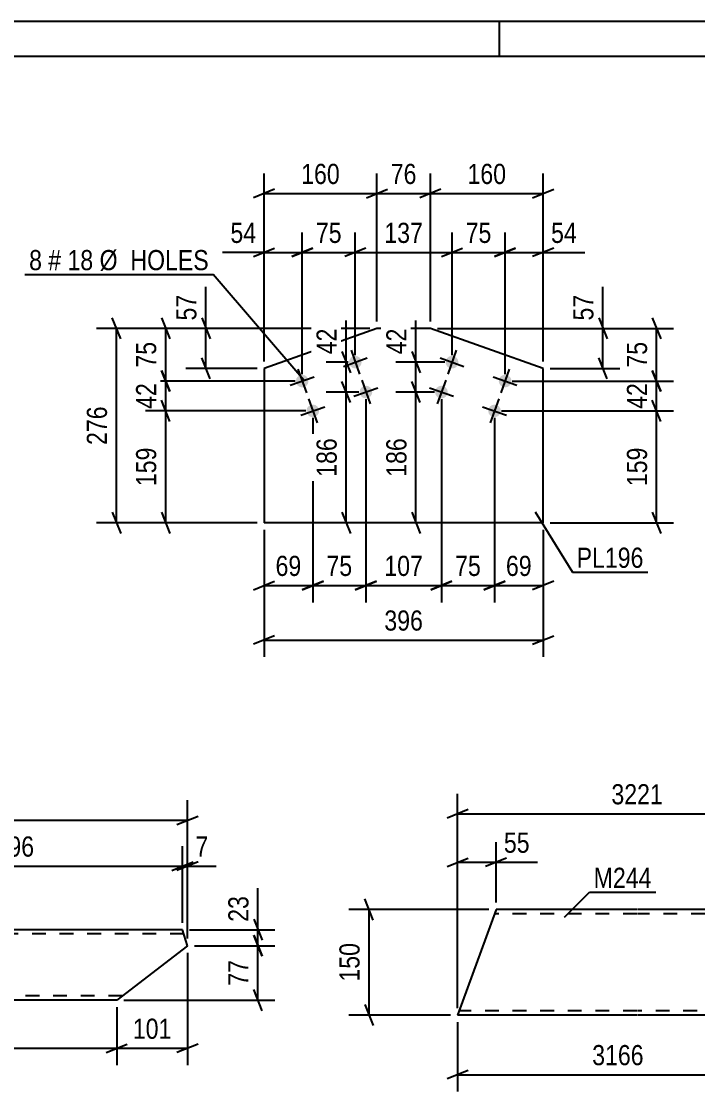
# Model space of a CAD drawing. Header units: millimetres. Extents: x 0 to 420, y 0 to 297.
# Drawn here: x 142.1 to 238.1, y 145 to 297 of the extents above; entities that cross this region are included whole.
import ezdxf

# ---------------------------------------------------------------- set-up
doc = ezdxf.new("R2010")
doc.units = ezdxf.units.MM
doc.linetypes.add('DXK_LINE_DOT2', pattern=[3.9198, 1.9599, -1.9599])
doc.styles.add('Arial Narrow', font='ARIALN.TTF', dxfattribs={"height": 0.2})

# ---------------------------------------------------------------- blocks, each defined once
blk = doc.blocks.new('Unknown-318897279-1115')
at = {"color": 5, "linetype": 'Continuous'}
for p, q in [((420, 297), (0, 297)), ((210, 292), (210, 297)), ((415, 292), (5, 292))]:
    blk.add_line(p, q, dxfattribs=at)
blk = doc.blocks.new('Part-318897279-14145 - 14144')
at = {"color": 2, "linetype": 'Continuous'}
for p, q in [((115.55, 167.96), (114, 166.76)), ((135.55, 167.96), (115.55, 167.96)), ((164.99, 167.96), (135.65, 167.96)), ((165.71, 165.7), (164.99, 167.96)), ((114, 166.76), (105.5, 160.22)), ((165.71, 165.7), (155.65, 157.96)), ((105.5, 160.22), (105.84, 159.16)), ((106.11, 158.32), (105.84, 159.16)), ((106.19, 158.06), (106.11, 158.32)), ((106.22, 157.96), (106.19, 158.06)), ((135.55, 157.96), (106.22, 157.96)), ((155.65, 157.96), (135.65, 157.96))]:
    blk.add_line(p, q, dxfattribs=at)
at = {"color": 7, "linetype": 'DXK_LINE_DOT2'}
for p, q in [((115.55, 167.96), (114.59, 167.22)), ((135.55, 167.36), (114.78, 167.36)), ((165.18, 167.36), (135.65, 167.36)), ((105.99, 158.7), (105.84, 159.16)), ((106.11, 158.32), (106.02, 158.61)), ((135.55, 158.56), (106.03, 158.56)), ((156.43, 158.56), (135.65, 158.56))]:
    blk.add_line(p, q, dxfattribs=at)
blk = doc.blocks.new('Part-318897279-14161 - 14160')
at = {"color": 2, "linetype": 'Continuous'}
for p, q in [((209.52, 170.84), (204.06, 155.84)), ((229.52, 170.84), (209.52, 170.84)), ((255.08, 170.84), (229.62, 170.84)), ((255.04, 170.75), (254.64, 169.64)), ((255.08, 170.84), (255.04, 170.75)), ((249.62, 155.84), (254.64, 169.64)), ((229.52, 155.84), (204.06, 155.84)), ((249.62, 155.84), (229.62, 155.84))]:
    blk.add_line(p, q, dxfattribs=at)
at = {"color": 7, "linetype": 'DXK_LINE_DOT2'}
for p, q in [((254.64, 169.64), (254.95, 170.49)), ((229.52, 170.24), (209.3, 170.24)), ((254.86, 170.24), (229.62, 170.24)), ((229.52, 156.44), (204.28, 156.44)), ((249.84, 156.44), (229.62, 156.44)), ((249.65, 155.93), (249.62, 155.84))]:
    blk.add_line(p, q, dxfattribs=at)
blk = doc.blocks.new('Part-318897279-10962 - 10961')
at = {"color": 2, "linetype": 'Continuous'}
for p, q in [((192.61, 253.39), (176.58, 247.71)), ((200.2, 253.39), (192.61, 253.39)), ((216.22, 247.71), (200.2, 253.39)), ((176.58, 247.71), (176.58, 225.76)), ((216.22, 225.76), (216.22, 247.71)), ((216.22, 225.76), (176.58, 225.76))]:
    blk.add_line(p, q, dxfattribs=at)
blk = doc.blocks.new('Bolt-318897279-10963 - 10961')
at = {"linetype": 'Continuous'}
for points in [[(204.12, 248.29, -1), (202.42, 248.89, -1)], [(211.66, 245.61, -1), (209.96, 246.21, -1)], [(202.61, 244.04, -1), (200.92, 244.65, -1)], [(210.15, 241.37, -1), (208.46, 241.97, -1)]]:
    blk.add_hatch(color=1, dxfattribs=at).paths.add_polyline_path(points)
at = {"color": 1, "linetype": 'Continuous'}
for p, q in [((203.87, 250.28), (202.67, 246.89)), ((201.57, 249.19), (204.97, 247.98)), ((209.11, 246.51), (212.5, 245.31)), ((211.41, 247.61), (210.21, 244.22)), ((200.07, 244.95), (203.46, 243.74)), ((202.37, 246.04), (201.16, 242.65)), ((209.91, 243.37), (208.7, 239.97)), ((207.61, 242.27), (211, 241.07))]:
    blk.add_line(p, q, dxfattribs=at)
blk = doc.blocks.new('Bolt-318897279-10964 - 10961')
at = {"linetype": 'Continuous'}
for points in [[(190.38, 248.89, -1), (188.69, 248.29, -1)], [(182.84, 246.21, -1), (181.15, 245.61, -1)], [(191.89, 244.65, -1), (190.19, 244.04, -1)], [(184.35, 241.97, -1), (182.65, 241.37, -1)]]:
    blk.add_hatch(color=1, dxfattribs=at).paths.add_polyline_path(points)
at = {"color": 1, "linetype": 'Continuous'}
for p, q in [((188.93, 250.28), (190.14, 246.89)), ((187.84, 247.98), (191.23, 249.19)), ((180.3, 245.31), (183.69, 246.51)), ((181.39, 247.61), (182.6, 244.22)), ((189.34, 243.74), (192.74, 244.95)), ((190.44, 246.04), (191.64, 242.65)), ((182.9, 243.37), (184.1, 239.97)), ((181.8, 241.07), (185.2, 242.27))]:
    blk.add_line(p, q, dxfattribs=at)
blk = doc.blocks.new('StraightDimension-318897279-14270 - 14144')
at = {"color": 7, "linetype": 'Continuous'}
for p, q in [((105.5, 161.22), (105.5, 186.37)), ((165.71, 166.7), (165.71, 186.37)), ((107, 184.12), (104, 182.92)), ((164.21, 182.92), (167.21, 184.12)), ((105.5, 183.52), (165.71, 183.52))]:
    blk.add_line(p, q, dxfattribs=at)
at = {"color": 0}
blk.add_wipeout([(139.86, 184.27), (139.86, 188.47), (131.35, 188.47), (131.35, 184.27)], dxfattribs=at)
at = {"color": 3, "style": 'Arial Narrow'}
blk.add_text('3104', height=2.863, dxfattribs=at).set_placement((131.95, 184.87))
blk = doc.blocks.new('StraightDimension-318897279-14281 - 14144')
at = {"color": 7, "linetype": 'Continuous'}
for p, q in [((165.71, 164.7), (165.71, 148.72)), ((155.65, 156.96), (155.65, 148.72)), ((154.15, 150.52), (157.15, 151.72)), ((155.65, 151.12), (165.71, 151.12)), ((167.21, 151.72), (164.21, 150.52))]:
    blk.add_line(p, q, dxfattribs=at)
at = {"color": 0}
blk.add_wipeout([(164.02, 151.87), (164.02, 156.07), (157.34, 156.07), (157.34, 151.87)], dxfattribs=at)
at = {"color": 3, "style": 'Arial Narrow'}
blk.add_text('101', height=2.863, dxfattribs=at).set_placement((157.94, 152.47))
blk = doc.blocks.new('StraightDimension-318897279-14282 - 14144')
at = {"color": 7, "linetype": 'Continuous'}
for p, q in [((106.22, 156.96), (106.22, 148.72)), ((155.65, 156.96), (155.65, 148.72)), ((107.72, 151.72), (104.72, 150.52)), ((106.22, 151.12), (155.65, 151.12)), ((154.15, 150.52), (157.15, 151.72))]:
    blk.add_line(p, q, dxfattribs=at)
at = {"color": 0}
blk.add_wipeout([(135.19, 151.87), (135.19, 156.07), (126.68, 156.07), (126.68, 151.87)], dxfattribs=at)
at = {"color": 3, "style": 'Arial Narrow'}
blk.add_text('2996', height=2.863, dxfattribs=at).set_placement((127.28, 152.47))
blk = doc.blocks.new('StraightDimension-318897279-14210 - 14144')
at = {"color": 7, "linetype": 'Continuous'}
for p, q in [((164.99, 168.96), (164.99, 179.85)), ((165.71, 166.7), (165.71, 179.85)), ((163.49, 176.4), (166.49, 177.6)), ((167.21, 177.6), (164.21, 176.4)), ((164.99, 177), (165.71, 177))]:
    blk.add_line(p, q, dxfattribs=at)
at = {"color": 0}
blk.add_wipeout([(169.26, 177.75), (169.26, 181.95), (166.23, 181.95), (166.23, 177.75)], dxfattribs=at)
at = {"color": 7, "linetype": 'Continuous'}
blk.add_line((165.71, 177), (169.78, 177), dxfattribs=at)
blk.add_line((165.71, 177), (169.78, 177), dxfattribs=at)
at = {"color": 3, "style": 'Arial Narrow'}
blk.add_text('7', height=2.86, dxfattribs=at).set_placement((166.83, 178.35))
blk = doc.blocks.new('StraightDimension-318897279-14211 - 14144')
at = {"color": 7, "linetype": 'Continuous'}
for p, q in [((115.55, 168.96), (115.55, 179.85)), ((164.99, 168.96), (164.99, 179.85)), ((117.05, 177.6), (114.05, 176.4)), ((115.55, 177), (164.99, 177)), ((163.49, 176.4), (166.49, 177.6))]:
    blk.add_line(p, q, dxfattribs=at)
at = {"color": 0}
blk.add_wipeout([(144.53, 177.75), (144.53, 181.95), (136.02, 181.95), (136.02, 177.75)], dxfattribs=at)
at = {"color": 3, "style": 'Arial Narrow'}
blk.add_text('2996', height=2.863, dxfattribs=at).set_placement((136.62, 178.35))
blk = doc.blocks.new('StraightDimension-318897279-14421 - 14144')
at = {"color": 7, "linetype": 'Continuous'}
for p, q in [((175.11, 169.46), (176.31, 166.46)), ((165.99, 167.96), (178.11, 167.96)), ((175.71, 165.7), (175.71, 167.96)), ((176.31, 164.2), (175.11, 167.2)), ((166.71, 165.7), (178.11, 165.7))]:
    blk.add_line(p, q, dxfattribs=at)
at = {"color": 0}
blk.add_wipeout([(174.96, 173.34), (170.76, 173.34), (170.76, 168.49), (174.96, 168.49)], dxfattribs=at)
at = {"color": 7, "linetype": 'Continuous'}
blk.add_line((175.71, 167.96), (175.71, 173.87), dxfattribs=at)
blk.add_line((175.71, 167.96), (175.71, 173.87), dxfattribs=at)
at = {"color": 3, "style": 'Arial Narrow'}
blk.add_text('23', height=2.863, rotation=90.0002, dxfattribs=at).set_placement((174.36, 169.09))
blk = doc.blocks.new('StraightDimension-318897279-14422 - 14144')
at = {"color": 7, "linetype": 'Continuous'}
for p, q in [((175.11, 167.2), (176.31, 164.2)), ((166.71, 165.7), (178.11, 165.7)), ((175.71, 157.96), (175.71, 165.7)), ((176.31, 156.46), (175.11, 159.46)), ((156.65, 157.96), (178.11, 157.96))]:
    blk.add_line(p, q, dxfattribs=at)
at = {"color": 0}
blk.add_wipeout([(174.96, 164.26), (170.76, 164.26), (170.76, 159.41), (174.96, 159.41)], dxfattribs=at)
at = {"color": 3, "style": 'Arial Narrow'}
blk.add_text('77', height=2.863, rotation=90.0002, dxfattribs=at).set_placement((174.36, 160.01))
blk = doc.blocks.new('StraightDimension-318897279-14531 - 14160')
at = {"color": 7, "linetype": 'Continuous'}
for p, q in [((204.06, 156.84), (204.06, 187.28)), ((255.08, 171.84), (255.08, 187.28)), ((205.56, 185.03), (202.56, 183.83)), ((204.06, 184.43), (255.08, 184.43)), ((253.58, 183.83), (256.58, 185.03))]:
    blk.add_line(p, q, dxfattribs=at)
at = {"color": 0}
blk.add_wipeout([(233.82, 185.18), (233.82, 189.38), (225.31, 189.38), (225.31, 185.18)], dxfattribs=at)
at = {"color": 3, "style": 'Arial Narrow'}
blk.add_text('3221', height=2.863, dxfattribs=at).set_placement((225.91, 185.78))
blk = doc.blocks.new('StraightDimension-318897279-14577 - 14160')
at = {"color": 7, "linetype": 'Continuous'}
for p, q in [((192.09, 169.34), (190.89, 172.34)), ((208.52, 170.84), (188.64, 170.84)), ((191.49, 155.84), (191.49, 170.84)), ((190.89, 157.34), (192.09, 154.34)), ((203.06, 155.84), (188.64, 155.84))]:
    blk.add_line(p, q, dxfattribs=at)
at = {"color": 0}
blk.add_wipeout([(190.74, 166.68), (186.54, 166.68), (186.54, 160), (190.74, 160)], dxfattribs=at)
at = {"color": 3, "style": 'Arial Narrow'}
blk.add_text('150', height=2.863, rotation=90.0002, dxfattribs=at).set_placement((190.14, 160.6))
blk = doc.blocks.new('StraightDimension-318897279-14513 - 14160')
at = {"color": 7, "linetype": 'Continuous'}
for p, q in [((204.06, 156.84), (204.06, 180.4)), ((209.52, 171.84), (209.52, 180.4)), ((202.56, 176.95), (205.56, 178.15)), ((211.02, 178.15), (208.02, 176.95)), ((204.06, 177.55), (209.52, 177.55))]:
    blk.add_line(p, q, dxfattribs=at)
at = {"color": 0}
blk.add_wipeout([(214.9, 178.3), (214.9, 182.5), (210.04, 182.5), (210.04, 178.3)], dxfattribs=at)
at = {"color": 7, "linetype": 'Continuous'}
blk.add_line((209.52, 177.55), (215.42, 177.55), dxfattribs=at)
blk.add_line((209.52, 177.55), (215.42, 177.55), dxfattribs=at)
at = {"color": 3, "style": 'Arial Narrow'}
blk.add_text('55', height=2.863, dxfattribs=at).set_placement((210.64, 178.9))
blk = doc.blocks.new('StraightDimension-318897279-14543 - 14160')
at = {"color": 7, "linetype": 'Continuous'}
for p, q in [((204.06, 154.84), (204.06, 144.97)), ((249.62, 154.84), (249.62, 144.97)), ((205.56, 147.97), (202.56, 146.77)), ((248.12, 146.77), (251.12, 147.97)), ((204.06, 147.37), (249.62, 147.37))]:
    blk.add_line(p, q, dxfattribs=at)
at = {"color": 0}
blk.add_wipeout([(231.09, 148.12), (231.09, 152.32), (222.58, 152.32), (222.58, 148.12)], dxfattribs=at)
at = {"color": 3, "style": 'Arial Narrow'}
blk.add_text('3166', height=2.863, dxfattribs=at).set_placement((223.18, 148.72))
blk = doc.blocks.new('StraightDimension-318897279-11232 - 10961')
at = {"color": 7, "linetype": 'Continuous'}
for p, q in [((200.2, 254.39), (200.2, 275.4)), ((216.22, 248.71), (216.22, 275.4)), ((201.7, 273.15), (198.7, 271.95)), ((200.2, 272.55), (216.22, 272.55)), ((214.72, 271.95), (217.72, 273.15))]:
    blk.add_line(p, q, dxfattribs=at)
at = {"color": 0}
blk.add_wipeout([(211.55, 273.3), (211.55, 277.5), (204.87, 277.5), (204.87, 273.3)], dxfattribs=at)
at = {"color": 3, "style": 'Arial Narrow'}
blk.add_text('160', height=2.863, dxfattribs=at).set_placement((205.47, 273.9))
blk = doc.blocks.new('StraightDimension-318897279-13333 - 10961')
at = {"color": 7, "linetype": 'Continuous'}
for p, q in [((231.72, 247.41), (232.92, 244.41)), ((211.81, 245.91), (234.72, 245.91)), ((232.32, 241.67), (232.32, 245.91)), ((232.92, 240.17), (231.72, 243.17)), ((210.3, 241.67), (234.72, 241.67))]:
    blk.add_line(p, q, dxfattribs=at)
at = {"color": 0}
blk.add_wipeout([(231.57, 246.22), (227.37, 246.22), (227.37, 241.36), (231.57, 241.36)], dxfattribs=at)
at = {"color": 3, "style": 'Arial Narrow'}
blk.add_text('42', height=2.863, rotation=90.0002, dxfattribs=at).set_placement((230.97, 241.96))
blk = doc.blocks.new('StraightDimension-318897279-11233 - 10961')
at = {"color": 7, "linetype": 'Continuous'}
for p, q in [((192.61, 254.39), (192.61, 275.4)), ((200.2, 254.39), (200.2, 275.4)), ((191.11, 271.95), (194.11, 273.15)), ((192.61, 272.55), (200.2, 272.55)), ((201.7, 273.15), (198.7, 271.95))]:
    blk.add_line(p, q, dxfattribs=at)
at = {"color": 0}
blk.add_wipeout([(198.83, 273.3), (198.83, 277.5), (193.97, 277.5), (193.97, 273.3)], dxfattribs=at)
at = {"color": 3, "style": 'Arial Narrow'}
blk.add_text('76', height=2.863, dxfattribs=at).set_placement((194.57, 273.9))
blk = doc.blocks.new('StraightDimension-318897279-13358 - 10961')
at = {"color": 7, "linetype": 'Continuous'}
for p, q in [((210.81, 246.91), (210.81, 267.03)), ((216.22, 248.71), (216.22, 267.03)), ((209.31, 263.58), (212.31, 264.78)), ((217.72, 264.78), (214.72, 263.58)), ((210.81, 264.18), (216.22, 264.18))]:
    blk.add_line(p, q, dxfattribs=at)
at = {"color": 0}
blk.add_wipeout([(221.6, 264.93), (221.6, 269.13), (216.74, 269.13), (216.74, 264.93)], dxfattribs=at)
at = {"color": 7, "linetype": 'Continuous'}
blk.add_line((216.22, 264.18), (222.13, 264.18), dxfattribs=at)
blk.add_line((216.22, 264.18), (222.13, 264.18), dxfattribs=at)
at = {"color": 3, "style": 'Arial Narrow'}
blk.add_text('54', height=2.863, dxfattribs=at).set_placement((217.34, 265.53))
blk = doc.blocks.new('StraightDimension-318897279-11234 - 10961')
at = {"color": 7, "linetype": 'Continuous'}
for p, q in [((176.58, 248.71), (176.58, 275.4)), ((192.61, 254.39), (192.61, 275.4)), ((178.08, 273.15), (175.08, 271.95)), ((176.58, 272.55), (192.61, 272.55)), ((191.11, 271.95), (194.11, 273.15))]:
    blk.add_line(p, q, dxfattribs=at)
at = {"color": 0}
blk.add_wipeout([(187.94, 273.3), (187.94, 277.5), (181.25, 277.5), (181.25, 273.3)], dxfattribs=at)
at = {"color": 3, "style": 'Arial Narrow'}
blk.add_text('160', height=2.863, dxfattribs=at).set_placement((181.85, 273.9))
blk = doc.blocks.new('StraightDimension-318897279-11240 - 10961')
at = {"color": 7, "linetype": 'Continuous'}
for p, q in [((176.58, 224.76), (176.58, 206.71)), ((216.22, 224.76), (216.22, 206.71)), ((178.08, 209.71), (175.08, 208.51)), ((176.58, 209.11), (216.22, 209.11)), ((214.72, 208.51), (217.72, 209.71))]:
    blk.add_line(p, q, dxfattribs=at)
at = {"color": 0}
blk.add_wipeout([(199.74, 209.86), (199.74, 214.06), (193.06, 214.06), (193.06, 209.86)], dxfattribs=at)
at = {"color": 3, "style": 'Arial Narrow'}
blk.add_text('396', height=2.863, dxfattribs=at).set_placement((193.66, 210.46))
blk = doc.blocks.new('StraightDimension-318897279-11244 - 10961')
at = {"color": 7, "linetype": 'Continuous'}
for p, q in [((167.72, 254.89), (168.92, 251.89)), ((191.61, 253.39), (165.47, 253.39)), ((168.32, 247.71), (168.32, 253.39)), ((168.92, 246.21), (167.72, 249.21)), ((175.58, 247.71), (165.47, 247.71))]:
    blk.add_line(p, q, dxfattribs=at)
at = {"color": 0}
blk.add_wipeout([(167.57, 258.77), (163.37, 258.77), (163.37, 253.91), (167.57, 253.91)], dxfattribs=at)
at = {"color": 7, "linetype": 'Continuous'}
blk.add_line((168.32, 253.39), (168.32, 259.3), dxfattribs=at)
blk.add_line((168.32, 253.39), (168.32, 259.3), dxfattribs=at)
at = {"color": 3, "style": 'Arial Narrow'}
blk.add_text('57', height=2.863, rotation=90.0002, dxfattribs=at).set_placement((166.97, 254.51))
blk = doc.blocks.new('StraightDimension-318897279-11248 - 10961')
at = {"color": 7, "linetype": 'Continuous'}
for p, q in [((224.1, 254.89), (225.3, 251.89)), ((201.2, 253.39), (227.1, 253.39)), ((224.7, 247.71), (224.7, 253.39)), ((225.3, 246.21), (224.1, 249.21)), ((217.22, 247.71), (227.1, 247.71))]:
    blk.add_line(p, q, dxfattribs=at)
at = {"color": 0}
blk.add_wipeout([(223.95, 258.77), (219.75, 258.77), (219.75, 253.91), (223.95, 253.91)], dxfattribs=at)
at = {"color": 7, "linetype": 'Continuous'}
blk.add_line((224.7, 253.39), (224.7, 259.3), dxfattribs=at)
blk.add_line((224.7, 253.39), (224.7, 259.3), dxfattribs=at)
at = {"color": 3, "style": 'Arial Narrow'}
blk.add_text('57', height=2.863, rotation=90.0002, dxfattribs=at).set_placement((223.35, 254.51))
blk = doc.blocks.new('StraightDimension-318897279-11316 - 10961')
at = {"color": 7, "linetype": 'Continuous'}
for p, q in [((156.22, 251.89), (155.02, 254.89)), ((191.61, 253.39), (152.77, 253.39)), ((155.62, 225.76), (155.62, 253.39)), ((155.02, 227.26), (156.22, 224.26)), ((175.58, 225.76), (152.77, 225.76))]:
    blk.add_line(p, q, dxfattribs=at)
at = {"color": 0}
blk.add_wipeout([(154.87, 242.92), (150.67, 242.92), (150.67, 236.23), (154.87, 236.23)], dxfattribs=at)
at = {"color": 3, "style": 'Arial Narrow'}
blk.add_text('276', height=2.863, rotation=90.0002, dxfattribs=at).set_placement((154.27, 236.83))
blk = doc.blocks.new('StraightDimension-318897279-13309 - 10961')
at = {"color": 7, "linetype": 'Continuous'}
for p, q in [((162.01, 254.89), (163.21, 251.89)), ((191.61, 253.39), (159.76, 253.39)), ((162.61, 245.91), (162.61, 253.39)), ((163.21, 244.41), (162.01, 247.41)), ((181, 245.91), (159.76, 245.91))]:
    blk.add_line(p, q, dxfattribs=at)
at = {"color": 0}
blk.add_wipeout([(161.86, 252.08), (157.66, 252.08), (157.66, 247.22), (161.86, 247.22)], dxfattribs=at)
at = {"color": 3, "style": 'Arial Narrow'}
blk.add_text('75', height=2.863, rotation=90.0002, dxfattribs=at).set_placement((161.26, 247.82))
blk = doc.blocks.new('StraightDimension-318897279-13310 - 10961')
at = {"color": 7, "linetype": 'Continuous'}
for p, q in [((162.01, 247.41), (163.21, 244.41)), ((181, 245.91), (159.76, 245.91)), ((162.61, 241.67), (162.61, 245.91)), ((163.21, 240.17), (162.01, 243.17)), ((182.5, 241.67), (159.76, 241.67))]:
    blk.add_line(p, q, dxfattribs=at)
at = {"color": 0}
blk.add_wipeout([(161.86, 246.22), (157.66, 246.22), (157.66, 241.36), (161.86, 241.36)], dxfattribs=at)
at = {"color": 3, "style": 'Arial Narrow'}
blk.add_text('42', height=2.863, rotation=90.0002, dxfattribs=at).set_placement((161.26, 241.96))
blk = doc.blocks.new('StraightDimension-318897279-13334 - 10961')
at = {"color": 7, "linetype": 'Continuous'}
for p, q in [((232.92, 240.17), (231.72, 243.17)), ((210.3, 241.67), (234.72, 241.67)), ((232.32, 225.76), (232.32, 241.67)), ((231.72, 227.26), (232.92, 224.26)), ((217.22, 225.76), (234.72, 225.76))]:
    blk.add_line(p, q, dxfattribs=at)
at = {"color": 0}
blk.add_wipeout([(231.57, 237.06), (227.37, 237.06), (227.37, 230.37), (231.57, 230.37)], dxfattribs=at)
at = {"color": 3, "style": 'Arial Narrow'}
blk.add_text('159', height=2.863, rotation=90.0002, dxfattribs=at).set_placement((230.97, 230.98))
blk = doc.blocks.new('StraightDimension-318897279-13311 - 10961')
at = {"color": 7, "linetype": 'Continuous'}
for p, q in [((163.21, 240.17), (162.01, 243.17)), ((182.5, 241.67), (159.76, 241.67)), ((162.61, 225.76), (162.61, 241.67)), ((162.01, 227.26), (163.21, 224.26)), ((175.58, 225.76), (159.76, 225.76))]:
    blk.add_line(p, q, dxfattribs=at)
at = {"color": 0}
blk.add_wipeout([(161.86, 237.06), (157.66, 237.06), (157.66, 230.37), (161.86, 230.37)], dxfattribs=at)
at = {"color": 3, "style": 'Arial Narrow'}
blk.add_text('159', height=2.863, rotation=90.0002, dxfattribs=at).set_placement((161.26, 230.98))
blk = doc.blocks.new('StraightDimension-318897279-13332 - 10961')
at = {"color": 7, "linetype": 'Continuous'}
for p, q in [((231.72, 254.89), (232.92, 251.89)), ((201.2, 253.39), (234.72, 253.39)), ((232.32, 245.91), (232.32, 253.39)), ((232.92, 244.41), (231.72, 247.41)), ((211.81, 245.91), (234.72, 245.91))]:
    blk.add_line(p, q, dxfattribs=at)
at = {"color": 0}
blk.add_wipeout([(231.57, 252.08), (227.37, 252.08), (227.37, 247.22), (231.57, 247.22)], dxfattribs=at)
at = {"color": 3, "style": 'Arial Narrow'}
blk.add_text('75', height=2.863, rotation=90.0002, dxfattribs=at).set_placement((230.97, 247.82))
blk = doc.blocks.new('StraightDimension-318897279-13359 - 10961')
at = {"color": 7, "linetype": 'Continuous'}
for p, q in [((203.27, 249.59), (203.27, 267.03)), ((210.81, 246.91), (210.81, 267.03)), ((201.77, 263.58), (204.77, 264.78)), ((212.31, 264.78), (209.31, 263.58)), ((203.27, 264.18), (210.81, 264.18))]:
    blk.add_line(p, q, dxfattribs=at)
at = {"color": 0}
blk.add_wipeout([(209.47, 264.93), (209.47, 269.13), (204.61, 269.13), (204.61, 264.93)], dxfattribs=at)
at = {"color": 3, "style": 'Arial Narrow'}
blk.add_text('75', height=2.863, dxfattribs=at).set_placement((205.21, 265.53))
blk = doc.blocks.new('StraightDimension-318897279-13360 - 10961')
at = {"color": 7, "linetype": 'Continuous'}
for p, q in [((189.53, 249.59), (189.53, 267.03)), ((203.27, 249.59), (203.27, 267.03)), ((191.03, 264.78), (188.03, 263.58)), ((201.77, 263.58), (204.77, 264.78)), ((189.53, 264.18), (203.27, 264.18))]:
    blk.add_line(p, q, dxfattribs=at)
at = {"color": 0}
blk.add_wipeout([(199.74, 264.93), (199.74, 269.13), (193.06, 269.13), (193.06, 264.93)], dxfattribs=at)
at = {"color": 3, "style": 'Arial Narrow'}
blk.add_text('137', height=2.863, dxfattribs=at).set_placement((193.66, 265.53))
blk = doc.blocks.new('StraightDimension-318897279-13361 - 10961')
at = {"color": 7, "linetype": 'Continuous'}
for p, q in [((182, 246.91), (182, 267.03)), ((189.53, 249.59), (189.53, 267.03)), ((180.5, 263.58), (183.5, 264.78)), ((191.03, 264.78), (188.03, 263.58)), ((182, 264.18), (189.53, 264.18))]:
    blk.add_line(p, q, dxfattribs=at)
at = {"color": 0}
blk.add_wipeout([(188.19, 264.93), (188.19, 269.13), (183.34, 269.13), (183.34, 264.93)], dxfattribs=at)
at = {"color": 3, "style": 'Arial Narrow'}
blk.add_text('75', height=2.863, dxfattribs=at).set_placement((183.94, 265.53))
blk = doc.blocks.new('StraightDimension-318897279-13362 - 10961')
at = {"color": 7, "linetype": 'Continuous'}
for p, q in [((176.58, 248.71), (176.58, 267.03)), ((182, 246.91), (182, 267.03)), ((175.08, 263.58), (178.08, 264.78)), ((183.5, 264.78), (180.5, 263.58)), ((176.58, 264.18), (182, 264.18))]:
    blk.add_line(p, q, dxfattribs=at)
at = {"color": 0}
blk.add_wipeout([(176.06, 264.93), (176.06, 269.13), (171.2, 269.13), (171.2, 264.93)], dxfattribs=at)
at = {"color": 7, "linetype": 'Continuous'}
blk.add_line((176.58, 264.18), (170.68, 264.18), dxfattribs=at)
blk.add_line((176.58, 264.18), (170.68, 264.18), dxfattribs=at)
at = {"color": 3, "style": 'Arial Narrow'}
blk.add_text('54', height=2.863, dxfattribs=at).set_placement((171.8, 265.53))
blk = doc.blocks.new('StraightDimension-318897279-13409 - 10961')
at = {"color": 7, "linetype": 'Continuous'}
for p, q in [((209.3, 240.67), (209.3, 214.47)), ((216.22, 224.76), (216.22, 214.47)), ((207.8, 216.27), (210.8, 217.47)), ((217.72, 217.47), (214.72, 216.27)), ((209.3, 216.87), (216.22, 216.87))]:
    blk.add_line(p, q, dxfattribs=at)
at = {"color": 0}
blk.add_wipeout([(215.19, 217.62), (215.19, 221.82), (210.33, 221.82), (210.33, 217.62)], dxfattribs=at)
at = {"color": 3, "style": 'Arial Narrow'}
blk.add_text('69', height=2.863, dxfattribs=at).set_placement((210.93, 218.22))
blk = doc.blocks.new('StraightDimension-318897279-13410 - 10961')
at = {"color": 7, "linetype": 'Continuous'}
for p, q in [((201.76, 243.35), (201.76, 214.47)), ((209.3, 240.67), (209.3, 214.47)), ((200.26, 216.27), (203.26, 217.47)), ((210.8, 217.47), (207.8, 216.27)), ((201.76, 216.87), (209.3, 216.87))]:
    blk.add_line(p, q, dxfattribs=at)
at = {"color": 0}
blk.add_wipeout([(207.96, 217.62), (207.96, 221.82), (203.11, 221.82), (203.11, 217.62)], dxfattribs=at)
at = {"color": 3, "style": 'Arial Narrow'}
blk.add_text('75', height=2.863, dxfattribs=at).set_placement((203.71, 218.22))
blk = doc.blocks.new('StraightDimension-318897279-13411 - 10961')
at = {"color": 7, "linetype": 'Continuous'}
for p, q in [((191.04, 243.35), (191.04, 214.47)), ((201.76, 243.35), (201.76, 214.47)), ((189.54, 216.27), (192.54, 217.47)), ((203.26, 217.47), (200.26, 216.27)), ((191.04, 216.87), (201.76, 216.87))]:
    blk.add_line(p, q, dxfattribs=at)
at = {"color": 0}
blk.add_wipeout([(199.74, 217.62), (199.74, 221.82), (193.06, 221.82), (193.06, 217.62)], dxfattribs=at)
at = {"color": 3, "style": 'Arial Narrow'}
blk.add_text('107', height=2.863, dxfattribs=at).set_placement((193.66, 218.22))
blk = doc.blocks.new('StraightDimension-318897279-13412 - 10961')
at = {"color": 7, "linetype": 'Continuous'}
for p, q in [((191.04, 243.35), (191.04, 214.47)), ((183.5, 240.67), (183.5, 214.47)), ((182, 216.27), (185, 217.47)), ((192.54, 217.47), (189.54, 216.27)), ((183.5, 216.87), (191.04, 216.87))]:
    blk.add_line(p, q, dxfattribs=at)
at = {"color": 0}
blk.add_wipeout([(189.7, 217.62), (189.7, 221.82), (184.84, 221.82), (184.84, 217.62)], dxfattribs=at)
at = {"color": 3, "style": 'Arial Narrow'}
blk.add_text('75', height=2.863, dxfattribs=at).set_placement((185.44, 218.22))
blk = doc.blocks.new('StraightDimension-318897279-13413 - 10961')
at = {"color": 7, "linetype": 'Continuous'}
for p, q in [((183.5, 240.67), (183.5, 214.47)), ((176.58, 224.76), (176.58, 214.47)), ((175.08, 216.27), (178.08, 217.47)), ((185, 217.47), (182, 216.27)), ((176.58, 216.87), (183.5, 216.87))]:
    blk.add_line(p, q, dxfattribs=at)
at = {"color": 0}
blk.add_wipeout([(182.47, 217.62), (182.47, 221.82), (177.61, 221.82), (177.61, 217.62)], dxfattribs=at)
at = {"color": 3, "style": 'Arial Narrow'}
blk.add_text('69', height=2.863, dxfattribs=at).set_placement((178.21, 218.22))
blk = doc.blocks.new('StraightDimension-318897279-13446 - 10961')
at = {"color": 7, "linetype": 'Continuous'}
for p, q in [((187.64, 250.09), (188.84, 247.09)), ((188.53, 248.59), (185.39, 248.59)), ((188.24, 244.35), (188.24, 248.59)), ((188.84, 242.85), (187.64, 245.85)), ((190.04, 244.35), (185.39, 244.35))]:
    blk.add_line(p, q, dxfattribs=at)
at = {"color": 0}
blk.add_wipeout([(187.49, 253.97), (183.29, 253.97), (183.29, 249.11), (187.49, 249.11)], dxfattribs=at)
at = {"color": 7, "linetype": 'Continuous'}
blk.add_line((188.24, 248.59), (188.24, 254.49), dxfattribs=at)
blk.add_line((188.24, 248.59), (188.24, 254.49), dxfattribs=at)
at = {"color": 3, "style": 'Arial Narrow'}
blk.add_text('42', height=2.863, rotation=90.0002, dxfattribs=at).set_placement((186.89, 249.71))
blk = doc.blocks.new('StraightDimension-318897279-13447 - 10961')
at = {"color": 7, "linetype": 'Continuous'}
for p, q in [((188.84, 242.85), (187.64, 245.85)), ((190.04, 244.35), (185.39, 244.35)), ((188.24, 225.76), (188.24, 244.35)), ((187.64, 227.26), (188.84, 224.26)), ((190.04, 225.76), (185.39, 225.76))]:
    blk.add_line(p, q, dxfattribs=at)
at = {"color": 0}
blk.add_wipeout([(187.49, 238.4), (183.29, 238.4), (183.29, 231.71), (187.49, 231.71)], dxfattribs=at)
at = {"color": 3, "style": 'Arial Narrow'}
blk.add_text('186', height=2.863, rotation=90.0002, dxfattribs=at).set_placement((186.89, 232.31))
blk = doc.blocks.new('StraightDimension-318897279-13470 - 10961')
at = {"color": 7, "linetype": 'Continuous'}
for p, q in [((197.55, 250.09), (198.75, 247.09)), ((202.27, 248.59), (195.3, 248.59)), ((198.15, 244.35), (198.15, 248.59)), ((198.75, 242.85), (197.55, 245.85)), ((200.76, 244.35), (195.3, 244.35))]:
    blk.add_line(p, q, dxfattribs=at)
at = {"color": 0}
blk.add_wipeout([(197.4, 253.97), (193.2, 253.97), (193.2, 249.11), (197.4, 249.11)], dxfattribs=at)
at = {"color": 7, "linetype": 'Continuous'}
blk.add_line((198.15, 248.59), (198.15, 254.49), dxfattribs=at)
blk.add_line((198.15, 248.59), (198.15, 254.49), dxfattribs=at)
at = {"color": 3, "style": 'Arial Narrow'}
blk.add_text('42', height=2.863, rotation=90.0002, dxfattribs=at).set_placement((196.8, 249.71))
blk = doc.blocks.new('StraightDimension-318897279-13471 - 10961')
at = {"color": 7, "linetype": 'Continuous'}
for p, q in [((198.75, 242.85), (197.55, 245.85)), ((200.76, 244.35), (195.3, 244.35)), ((198.15, 225.76), (198.15, 244.35)), ((197.55, 227.26), (198.75, 224.26)), ((200.76, 225.76), (195.3, 225.76))]:
    blk.add_line(p, q, dxfattribs=at)
at = {"color": 0}
blk.add_wipeout([(197.4, 238.4), (193.2, 238.4), (193.2, 231.71), (197.4, 231.71)], dxfattribs=at)
at = {"color": 3, "style": 'Arial Narrow'}
blk.add_text('186', height=2.863, rotation=90.0002, dxfattribs=at).set_placement((196.8, 232.31))
blk = doc.blocks.new('Mark-318897279-14507 - 14160')
at = {"color": 0}
blk.add_wipeout([(231.62, 173.91), (231.62, 176.91), (223.39, 176.91), (223.39, 173.91)], dxfattribs=at)
blk.add_wipeout([(231.62, 173.91), (231.62, 176.91), (223.39, 176.91), (223.39, 173.91)], dxfattribs=at)
at = {"color": 30, "linetype": 'Continuous'}
for p, q in [((219.26, 169.77), (222.79, 173.31)), ((222.79, 173.31), (232.22, 173.31))]:
    blk.add_line(p, q, dxfattribs=at)
at = {"color": 3, "style": 'Arial Narrow'}
blk.add_text('M244', height=2.863, dxfattribs=at).set_placement((223.39, 173.91))
blk = doc.blocks.new('Mark-318897279-11627 - 10961')
at = {"color": 0}
blk.add_wipeout([(230.48, 219.38), (230.48, 222.38), (220.97, 222.38), (220.97, 219.38)], dxfattribs=at)
blk.add_wipeout([(230.48, 219.38), (230.48, 222.38), (220.97, 222.38), (220.97, 219.38)], dxfattribs=at)
at = {"color": 30, "linetype": 'Continuous'}
for p, q in [((215.08, 227.33), (220.37, 218.78)), ((220.37, 218.78), (231.08, 218.78))]:
    blk.add_line(p, q, dxfattribs=at)
at = {"color": 3, "style": 'Arial Narrow'}
blk.add_text('PL196', height=2.863, dxfattribs=at).set_placement((220.97, 219.38))
blk = doc.blocks.new('MarkSet-318897279-13271 - 10961')
at = {"color": 0}
for points in [[(145.03, 261.66), (145.03, 264.66), (143.21, 264.66), (143.21, 261.66)], [(147.76, 261.66), (147.76, 264.66), (145.93, 264.66), (145.93, 261.66)], [(152.32, 261.66), (152.32, 264.66), (148.66, 264.66), (148.66, 261.66)], [(168.75, 261.66), (168.75, 264.66), (153.22, 264.66), (153.22, 261.66)]]:
    blk.add_wipeout(points, dxfattribs=at)
for points in [[(145.03, 261.66), (145.03, 264.66), (143.21, 264.66), (143.21, 261.66)], [(147.76, 261.66), (147.76, 264.66), (145.93, 264.66), (145.93, 261.66)], [(152.32, 261.66), (152.32, 264.66), (148.66, 264.66), (148.66, 261.66)], [(168.75, 261.66), (168.75, 264.66), (153.22, 264.66), (153.22, 261.66)]]:
    blk.add_wipeout(points, dxfattribs=at)
at = {"color": 7, "linetype": 'Continuous'}
for p in [(142.61, 261.06), (182.23, 246.05)]:
    blk.add_line(p, (169.35, 261.06), dxfattribs=at)
at = {"color": 3, "style": 'Arial Narrow'}
for s, height, p in [('8', 2.86, (143.21, 261.66)), ('18', 2.863, (148.66, 261.66)), ('Ø  HOLES', 2.863, (153.22, 261.66)), ('#', 2.86, (145.93, 261.66))]:
    blk.add_text(s, height=height, dxfattribs=at).set_placement(p)

msp = doc.modelspace()

# ---------------------------------------------------------------- block references
for name in ['Unknown-318897279-1115', 'Part-318897279-10962 - 10961', 'Bolt-318897279-10964 - 10961', 'Bolt-318897279-10963 - 10961', 'Part-318897279-14161 - 14160', 'Part-318897279-14145 - 14144']:
    msp.add_blockref(name, (0, 0))

# ---------------------------------------------------------------- next in the draw order: block references
for name in ['StraightDimension-318897279-11232 - 10961', 'StraightDimension-318897279-13333 - 10961', 'StraightDimension-318897279-11240 - 10961', 'StraightDimension-318897279-14531 - 14160', 'StraightDimension-318897279-14270 - 14144']:
    msp.add_blockref(name, (0, 0))

# ---------------------------------------------------------------- next in the draw order: block references
for name in ['StraightDimension-318897279-11233 - 10961', 'StraightDimension-318897279-13358 - 10961', 'StraightDimension-318897279-13334 - 10961', 'StraightDimension-318897279-14210 - 14144', 'Mark-318897279-14507 - 14160', 'StraightDimension-318897279-14577 - 14160', 'StraightDimension-318897279-14281 - 14144']:
    msp.add_blockref(name, (0, 0))

# ---------------------------------------------------------------- next in the draw order: block references
for name in ['StraightDimension-318897279-11234 - 10961', 'StraightDimension-318897279-11248 - 10961', 'StraightDimension-318897279-13409 - 10961', 'StraightDimension-318897279-14513 - 14160', 'StraightDimension-318897279-14211 - 14144', 'StraightDimension-318897279-14282 - 14144', 'StraightDimension-318897279-14543 - 14160']:
    msp.add_blockref(name, (0, 0))

# ---------------------------------------------------------------- next in the draw order: block references
for name in ['StraightDimension-318897279-11244 - 10961', 'StraightDimension-318897279-13332 - 10961', 'StraightDimension-318897279-13410 - 10961', 'Mark-318897279-11627 - 10961', 'StraightDimension-318897279-14421 - 14144']:
    msp.add_blockref(name, (0, 0))

# ---------------------------------------------------------------- next in the draw order: block references
for name in ['StraightDimension-318897279-13359 - 10961', 'StraightDimension-318897279-11316 - 10961', 'StraightDimension-318897279-14422 - 14144']:
    msp.add_blockref(name, (0, 0))

# ---------------------------------------------------------------- next in the draw order: block references
for name in ['StraightDimension-318897279-13309 - 10961', 'StraightDimension-318897279-13411 - 10961']:
    msp.add_blockref(name, (0, 0))

# ---------------------------------------------------------------- next in the draw order: block references
for name in ['StraightDimension-318897279-13360 - 10961', 'StraightDimension-318897279-13310 - 10961']:
    msp.add_blockref(name, (0, 0))

# ---------------------------------------------------------------- next in the draw order: block references
for name in ['StraightDimension-318897279-13361 - 10961', 'StraightDimension-318897279-13311 - 10961']:
    msp.add_blockref(name, (0, 0))

# ---------------------------------------------------------------- next in the draw order: block references
for name in ['StraightDimension-318897279-13362 - 10961', 'StraightDimension-318897279-13412 - 10961']:
    msp.add_blockref(name, (0, 0))

# ---------------------------------------------------------------- next in the draw order: block references
for name in ['MarkSet-318897279-13271 - 10961', 'StraightDimension-318897279-13446 - 10961', 'StraightDimension-318897279-13470 - 10961', 'StraightDimension-318897279-13413 - 10961']:
    msp.add_blockref(name, (0, 0))

# ---------------------------------------------------------------- next in the draw order: block references
for name in ['StraightDimension-318897279-13447 - 10961', 'StraightDimension-318897279-13471 - 10961']:
    msp.add_blockref(name, (0, 0))

doc.saveas('drawing.dxf')
